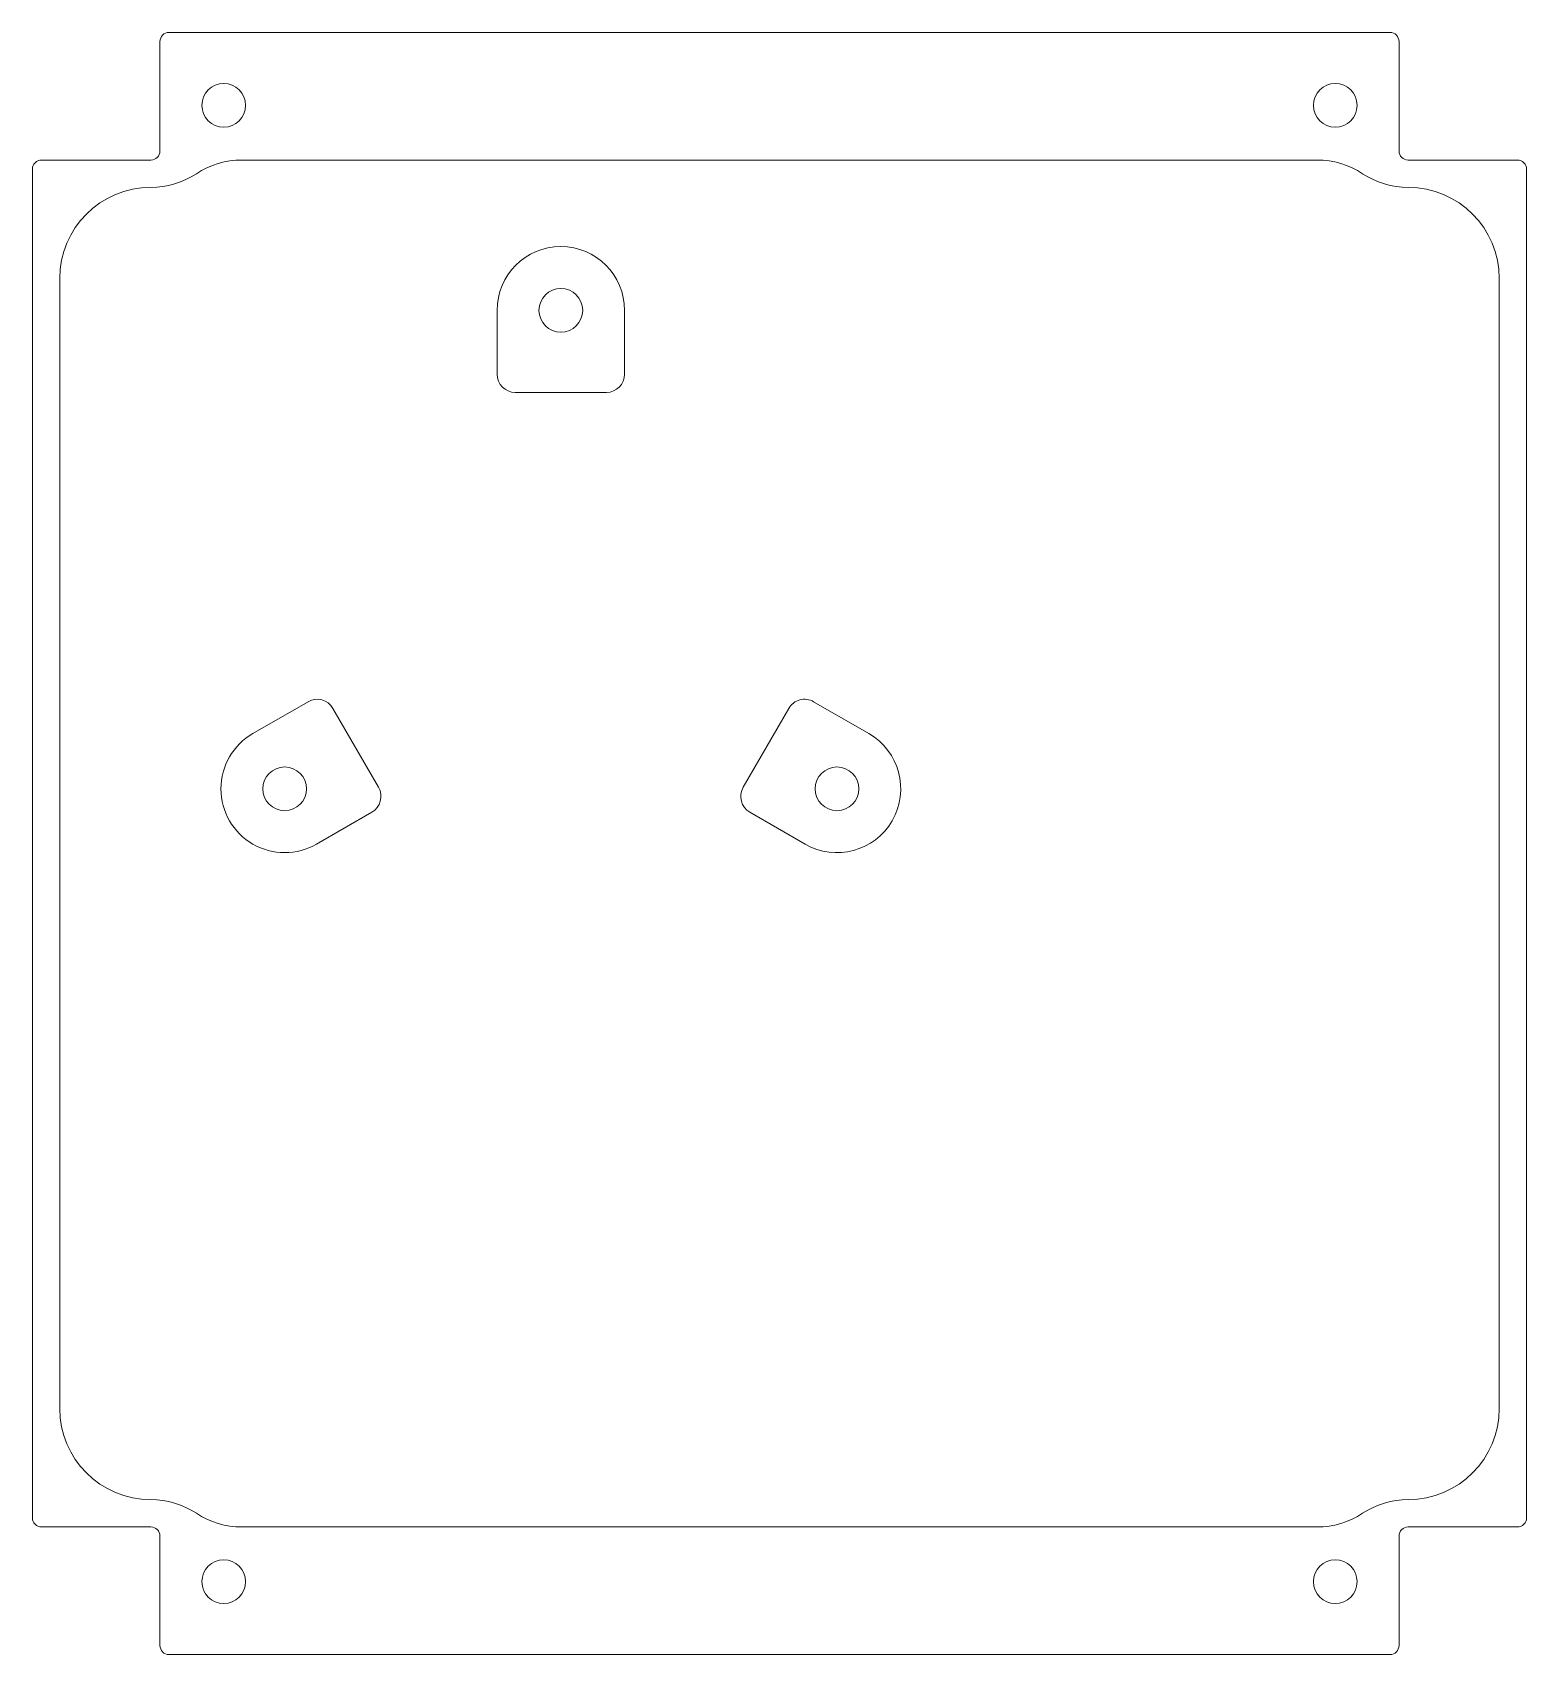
# Model space of a CAD drawing. Header units: millimetres. Extents: x -41 to 41, y -44.5 to 44.5.
import ezdxf

# ---------------------------------------------------------------- set-up
doc = ezdxf.new("R2010")
doc.units = ezdxf.units.MM

msp = doc.modelspace()

# ---------------------------------------------------------------- linework, layer by layer
at = {"color": 7, "linetype": 'Continuous', "lineweight": 15}
for p, q in [((33.5, 44.5), (-33.5, 44.5)), ((-34, 44), (-34, 38)), ((34, 38), (34, 44)), ((-34.5, 37.5), (-40.5, 37.5)), ((29.5, 37.5), (-29.5, 37.5)), ((40.5, 37.5), (34.5, 37.5)), ((-41, 37), (-41, -37)), ((41, -37), (41, 37)), ((-39.5, 31), (-39.5, -31)), ((39.5, -31), (39.5, 31)), ((-15.5, 25.75), (-15.5, 29.25)), ((-8.5, 29.25), (-8.5, 25.75)), ((-9.5, 24.75), (-14.5, 24.75)), ((-28.905, 6.031), (-25.874, 7.781)), ((-24.508, 7.415), (-22.008, 3.085)), ((-1.992, 3.085), (0.508, 7.415)), ((1.874, 7.781), (4.905, 6.031)), ((-22.374, 1.719), (-25.405, -0.031)), ((1.405, -0.031), (-1.626, 1.719)), ((-40.5, -37.5), (-34.5, -37.5)), ((-34, -38), (-34, -44)), ((-29.5, -37.5), (29.5, -37.5)), ((34, -44), (34, -38)), ((34.5, -37.5), (40.5, -37.5)), ((-33.5, -44.5), (33.5, -44.5))]:
    msp.add_line(p, q, dxfattribs=at)
for centre in [(-30.5, 40.5), (30.5, 40.5), (-12, 29.25), (-27.155, 3), (3.155, 3), (-30.5, -40.5), (30.5, -40.5)]:
    msp.add_circle(centre, 1.2, dxfattribs=at)
for centre, radius, start, end in [((-33.5, 44), 0.5, 90, 180), ((33.5, 44), 0.5, 0, 90), ((-40.5, 37), 0.5, 90, 180), ((-34.5, 38), 0.5, 270, 0), ((-29.5, 32.958), 4.542, 90, 123.39849), ((29.5, 32.958), 4.542, 56.60151, 90), ((34.5, 38), 0.5, 180, 270), ((40.5, 37), 0.5, 0, 90), ((-34.5, 40.542), 4.542, 270, 303.39849), ((34.5, 40.542), 4.542, 236.60151, 270), ((-34.5, 31), 5, 90, 180), ((34.5, 31), 5, 0, 90), ((-12, 29.25), 3.5, 0, 180), ((-14.5, 25.75), 1, 180, 270), ((-9.5, 25.75), 1, 270, 0), ((-25.374, 6.915), 1, 30, 120), ((1.374, 6.915), 1, 60, 150), ((-27.155, 3), 3.5, 120, 300), ((3.155, 3), 3.5, 240, 60), ((-22.874, 2.585), 1, 300, 30), ((-1.126, 2.585), 1, 150, 240), ((-34.5, -31), 5, 180, 270), ((34.5, -31), 5, 270, 0), ((-34.5, -40.542), 4.542, 56.60151, 90), ((34.5, -40.542), 4.542, 90, 123.39849), ((-40.5, -37), 0.5, 180, 270), ((-29.5, -32.958), 4.542, 236.60151, 270), ((29.5, -32.958), 4.542, 270, 303.39849), ((40.5, -37), 0.5, 270, 0), ((-34.5, -38), 0.5, 0, 90), ((34.5, -38), 0.5, 90, 180), ((-33.5, -44), 0.5, 180, 270), ((33.5, -44), 0.5, 270, 0)]:
    msp.add_arc(centre, radius, start, end, dxfattribs=at)

doc.saveas('drawing.dxf')
